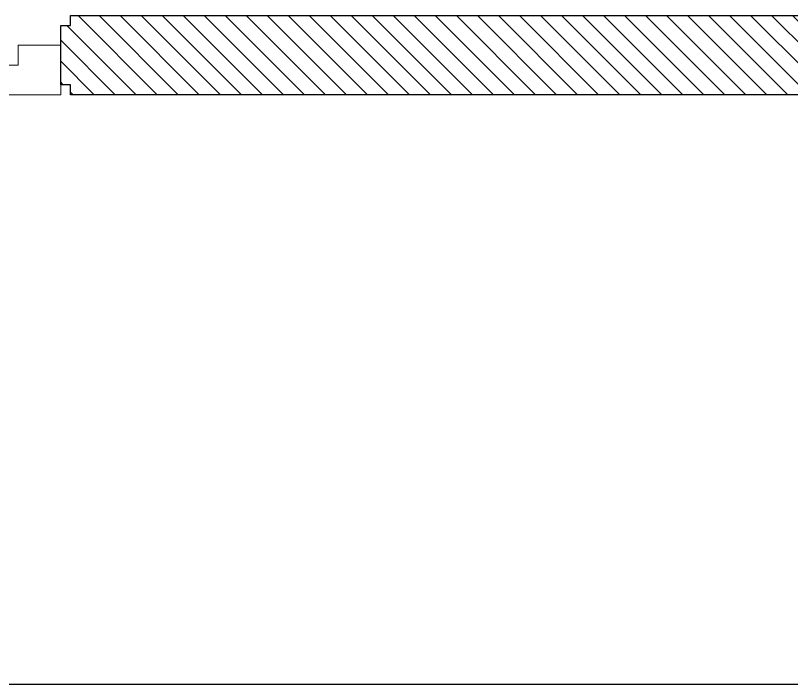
# Model space of a CAD drawing. Header units: millimetres. Extents: x -36 to 64, y 70 to 162.
# Drawn here: x -20.055 to -19.272, y 156.496 to 157.171 of the extents above; entities that cross this region are included whole.
import ezdxf

# ---------------------------------------------------------------- set-up
doc = ezdxf.new("R2010")
doc.units = ezdxf.units.MM
doc.header["$LTSCALE"] = 0.02
doc.layers.add('00 Ground$0$A-Paneles-EXT', color=5, linetype='Continuous')
doc.layers.add('00 Ground$0$A-PUERTAS', color=6, linetype='Continuous')
for name, color, linetype, lineweight in [('00 Ground$0$A-Proyecciones', 252, 'Continuous', 0), ('00 Ground$0$MARCOS', 7, 'Continuous', 5), ('00 Ground$0$PUERTAS', 3, 'Continuous', 0)]:
    doc.layers.add(name, color=color, linetype=linetype, lineweight=lineweight)
doc.styles.add('00 Ground$0$Standard', font='arial.ttf')

# ---------------------------------------------------------------- blocks, each defined once
blk = doc.blocks.new('00 Ground$0$Pata Arco')
at = {"layer": 'Defpoints'}
blk.add_line((2.72914, -1.35266), (-4.0978, -1.35266), dxfattribs=at)
blk = doc.blocks.new('*U540')
at = {"layer": '00 Ground$0$A-Proyecciones'}
blk.add_blockref('00 Ground$0$Pata Arco', (-35.9822, 0), dxfattribs=at)
blk = doc.blocks.new('*U538')
at = {"layer": '00 Ground$0$A-Proyecciones', "color": 0, "linetype": 'ByBlock', "lineweight": -2}
blk.add_blockref('*U540', (0, 73), dxfattribs=at)
blk = doc.blocks.new('*U521')
at = {"layer": '00 Ground$0$A-Paneles-EXT'}
h = blk.add_hatch(dxfattribs=at)
h.set_pattern_fill('PAREDES', color=251, scale=0.5)
h.set_pattern_definition([(45, (-6e-13, 0.015), (-0.0106066, 0.0106066), [])])
h.paths.add_polyline_path([(1.95387, 0.03), (1.94387, 0.03), (1.94387, 0.04), (0.01, 0.04), (0.01, 0.03), (0, 0.03), (0, -0.03), (0.01, -0.03), (0.01, -0.04), (1.94387, -0.04), (1.94387, -0.03), (1.95387, -0.03)])
blk.add_lwpolyline([(1.95387, 0.03), (1.94387, 0.03), (1.94387, 0.04), (0.01, 0.04), (0.01, 0.03), (0, 0.03), (0, -0.03), (0.01, -0.03), (0.01, -0.04), (1.94387, -0.04), (1.94387, -0.03), (1.95387, -0.03)], close=True, dxfattribs=at)
blk = doc.blocks.new('*U522')
at = {"layer": '00 Ground$0$MARCOS'}
blk.add_lwpolyline([(0.92, 0), (0.877, 0), (0.877, -0.02), (0.867, -0.02), (0.867, -0.05), (0.92, -0.05)], close=True, dxfattribs=at)
at = {"layer": '00 Ground$0$PUERTAS', "color": 0, "style": '00 Ground$0$Standard', "flags": 9}
for tag, p in [('PISO', (-0.1171, 1.24335)), ('TIPO', (-0.1171, 1.10271)), ('APERTURA', (-0.1171, 0.96331)), ('MATERIAL', (-0.1171, 0.83492)), ('FR', (-0.1171, 0.70232))]:
    blk.add_attdef(tag, p, '', height=0.1, dxfattribs=at)

msp = doc.modelspace()

# ---------------------------------------------------------------- block references
at = {"lineweight": 0, "xscale": -1}
msp.add_blockref('*U521', (-18.05539, 157.13137), dxfattribs=at)
at = {"layer": '00 Ground$0$A-Proyecciones', "lineweight": 0}
msp.add_blockref('*U538', (14.75961, 84.8489), dxfattribs=at)
at = {"layer": '00 Ground$0$A-PUERTAS', "lineweight": 0}
msp.add_blockref('*U522', (-20.92926, 157.14137), dxfattribs=at)

doc.saveas('drawing.dxf')
